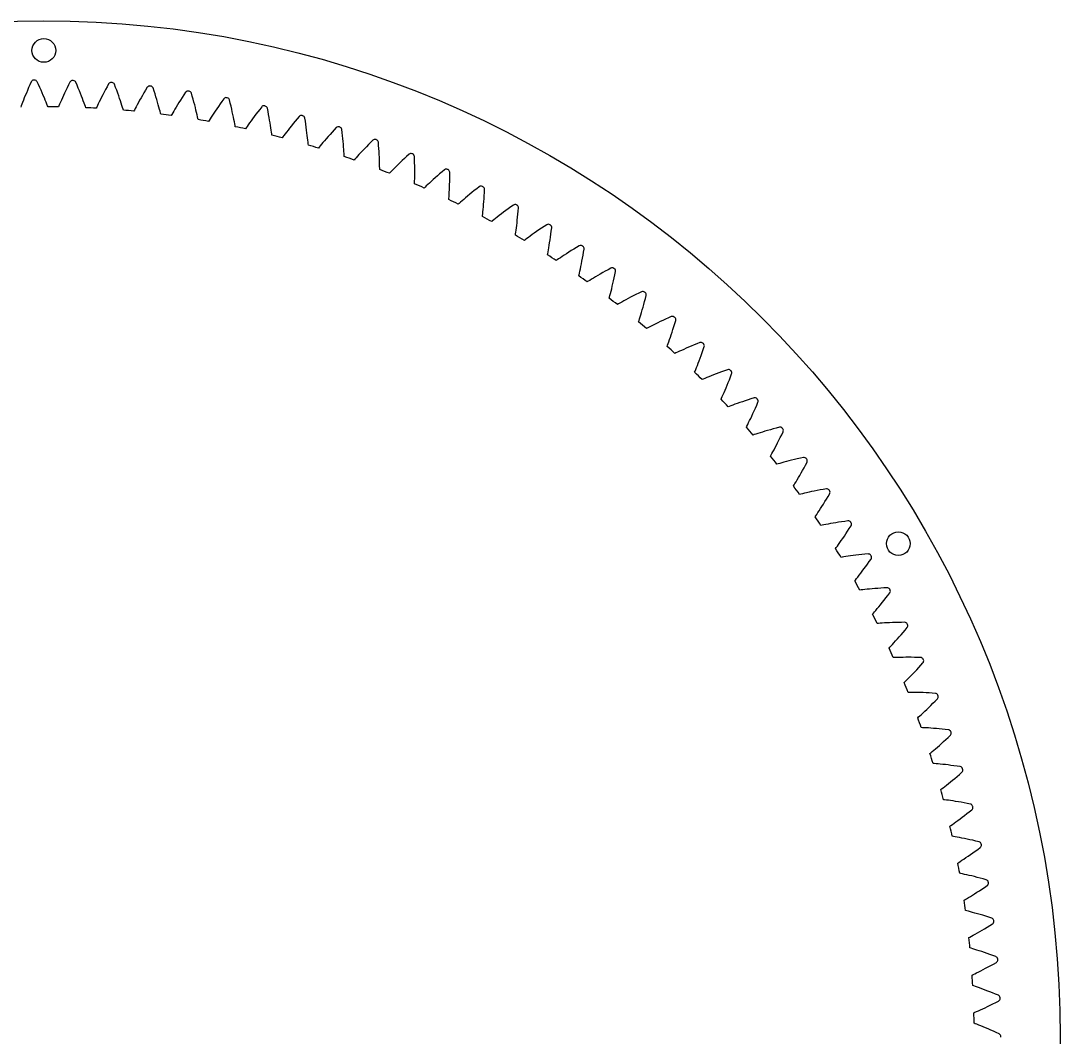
# Model space of a CAD drawing. Header units: millimetres. Extents: x -171 to 171, y -171 to 171.
# Drawn here: x -3.9 to 171.3, y -0.1 to 171.3 of the extents above; entities that cross this region are included whole.
import ezdxf

# ---------------------------------------------------------------- set-up
doc = ezdxf.new("R2010")
doc.units = ezdxf.units.MM

msp = doc.modelspace()

# ---------------------------------------------------------------- linework, layer by layer
at = {"layer": 'holes'}
for centre in [(0, 166.326572), (144.043036, 83.163286)]:
    msp.add_circle(centre, 2, dxfattribs=at)
at = {"layer": 'outer'}
msp.add_circle((0, 0), 171.326572, dxfattribs=at)
at = {"layer": 'output_ring'}
for p, q in [((-2.760335, 159.596222), (-2.950237, 159.147576)), ((-2.559047, 160.061859), (-2.760335, 159.596222)), ((-2.346563, 160.543084), (-2.559047, 160.061859)), ((-2.123741, 161.038722), (-2.346563, 160.543084)), ((-0.907638, 160.557667), (-1.140459, 161.048687)), ((-0.685445, 160.080847), (-0.907638, 160.557667)), ((-0.474761, 159.619386), (-0.685445, 160.080847)), ((-0.275805, 159.17468), (-0.474761, 159.619386)), ((3.709662, 159.576978), (3.501734, 159.136396)), ((3.929655, 160.034075), (3.709662, 159.576978)), ((4.161466, 160.506294), (3.929655, 160.034075)), ((4.404191, 160.992495), (4.161466, 160.506294)), ((5.5998, 160.462551), (5.387069, 160.962604)), ((5.802487, 159.977119), (5.5998, 160.462551)), ((5.994297, 159.507498), (5.802487, 159.977119)), ((6.175068, 159.055095), (5.994297, 159.507498)), ((10.4119, 159.743356), (10.173564, 159.29555)), ((10.662658, 160.205792), (10.4119, 159.743356)), ((10.924887, 160.681758), (10.662658, 160.205792)), ((12.098038, 160.103796), (11.905746, 160.612059)), ((12.280886, 159.610548), (12.098038, 160.103796)), ((12.453506, 159.133541), (12.280886, 159.610548)), ((17.146331, 159.642073), (16.877038, 159.190178)), ((17.427633, 160.10702), (17.146331, 159.642073)), ((18.576398, 159.481991), (18.404862, 159.997629)), ((18.739107, 158.981739), (18.576398, 159.481991)), ((-3.447962, 157.923458), (-3.587488, 157.566272)), ((-3.294599, 158.30863), (-3.447962, 157.923458)), ((-3.128469, 158.717645), (-3.294599, 158.30863)), ((-2.950237, 159.147576), (-3.128469, 158.717645)), ((-0.088896, 158.74845), (-0.275805, 159.17468)), ((0.085489, 158.342886), (-0.088896, 158.74845)), ((0.246626, 157.960901), (0.085489, 158.342886)), ((0.393363, 157.606616), (0.246626, 157.960901)), ((2.95481, 157.933455), (2.800923, 157.582216)), ((3.123657, 158.312095), (2.95481, 157.933455)), ((3.306225, 158.714042), (3.123657, 158.312095)), ((3.501734, 159.136396), (3.306225, 158.714042)), ((6.344549, 158.62164), (6.175068, 159.055095)), ((6.502355, 158.209343), (6.344549, 158.62164)), ((6.647881, 157.821141), (6.502355, 158.209343)), ((6.780139, 157.461201), (6.647881, 157.821141)), ((9.53678, 158.055454), (9.352728, 157.683967)), ((9.735488, 158.449672), (9.53678, 158.055454)), ((9.947952, 158.863756), (9.735488, 158.449672)), ((10.173564, 159.29555), (9.947952, 158.863756)), ((12.615795, 158.674183), (12.453506, 159.133541)), ((12.767571, 158.234216), (12.615795, 158.674183)), ((12.908539, 157.815862), (12.767571, 158.234216)), ((13.038212, 157.422082), (12.908539, 157.815862)), ((16.148755, 157.924969), (15.934234, 157.539128)), ((16.377825, 158.330103), (16.148755, 157.924969)), ((16.620751, 158.752399), (16.377825, 158.330103)), ((16.877038, 159.190178), (16.620751, 158.752399)), ((18.892254, 158.498127), (18.739107, 158.981739)), ((19.035794, 158.03257), (18.892254, 158.498127)), ((19.169616, 157.586814), (19.035794, 158.03257)), ((23.04063, 157.948419), (22.78079, 157.536314)), ((23.314448, 158.375452), (23.04063, 157.948419)), ((23.601832, 158.816062), (23.314448, 158.375452)), ((23.901746, 159.269228), (23.601832, 158.816062)), ((25.024238, 158.598158), (24.873739, 159.120324)), ((25.16654, 158.091722), (25.024238, 158.598158)), ((25.299963, 157.602302), (25.16654, 158.091722)), ((30.018556, 157.729117), (29.713552, 157.300515)), ((30.336588, 158.169756), (30.018556, 157.729117)), ((31.430962, 157.453748), (31.301749, 157.981584)), ((-3.815577, 156.96733), (-3.885977, 156.778419)), ((-3.71131, 157.243539), (-3.815577, 156.96733)), ((-3.587488, 157.566272), (-3.71131, 157.243539)), ((0.523701, 157.286459), (0.393363, 157.606616)), ((0.633544, 157.01242), (0.523701, 157.286459)), ((0.707759, 156.824974), (0.633544, 157.01242)), ((2.54875, 156.99301), (2.470751, 156.807107)), ((2.664124, 157.264766), (2.54875, 156.99301)), ((2.800923, 157.582216), (2.664124, 157.264766)), ((6.897395, 157.136025), (6.780139, 157.461201)), ((6.996042, 156.857759), (6.897395, 157.136025)), ((7.0626, 156.667461), (6.996042, 156.857759)), ((8.908888, 156.760751), (8.82342, 156.578162)), ((9.035181, 157.027609), (8.908888, 156.760751)), ((9.184733, 157.339254), (9.035181, 157.027609)), ((9.352728, 157.683967), (9.184733, 157.339254)), ((13.155776, 157.057078), (13.038212, 157.422082)), ((13.259757, 156.727417), (13.155776, 157.057078)), ((13.347047, 156.445382), (13.259757, 156.727417)), ((13.405838, 156.252543), (13.347047, 156.445382)), ((15.25439, 156.270934), (15.161592, 156.091959)), ((15.391393, 156.532455), (15.25439, 156.270934)), ((15.553452, 156.837783), (15.391393, 156.532455)), ((15.735278, 157.175405), (15.553452, 156.837783)), ((15.934234, 157.539128), (15.735278, 157.175405)), ((19.293514, 157.163091), (19.169616, 157.586814)), ((19.407122, 156.764379), (19.293514, 157.163091)), ((19.509797, 156.39491), (19.407122, 156.764379)), ((19.600334, 156.061306), (19.509797, 156.39491)), ((19.676122, 155.775966), (19.600334, 156.061306)), ((21.896617, 156.078628), (21.722318, 155.780118)), ((22.091976, 156.408605), (21.896617, 156.078628)), ((22.305508, 156.763966), (22.091976, 156.408605)), ((22.535489, 157.140796), (22.305508, 156.763966)), ((22.78079, 157.536314), (22.535489, 157.140796)), ((25.424517, 157.13131), (25.299963, 157.602302)), ((25.540165, 156.680497), (25.424517, 157.13131)), ((25.646789, 156.252101), (25.540165, 156.680497)), ((25.744147, 155.849113), (25.646789, 156.252101)), ((28.885198, 156.098442), (28.640135, 155.731241)), ((29.146326, 156.483694), (28.885198, 156.098442)), ((29.422653, 156.88493), (29.146326, 156.483694)), ((29.713552, 157.300515), (29.422653, 156.88493)), ((31.552624, 156.941961), (31.430962, 157.453748)), ((31.666103, 156.447536), (31.552624, 156.941961)), ((31.771468, 155.971884), (31.666103, 156.447536)), ((31.868751, 155.516754), (31.771468, 155.971884)), ((36.063837, 155.967134), (35.756335, 155.563679)), ((36.38596, 156.383023), (36.063837, 155.967134)), ((36.721588, 156.810412), (36.38596, 156.383023)), ((37.786046, 156.050642), (37.678329, 156.583281)), ((37.886867, 155.534346), (37.786046, 156.050642)), ((19.727049, 155.580902), (19.676122, 155.775966)), ((21.574828, 155.524365), (21.474854, 155.349297)), ((21.722318, 155.780118), (21.574828, 155.524365)), ((25.831764, 155.475786), (25.744147, 155.849113)), ((25.908707, 155.138787), (25.831764, 155.475786)), ((25.972869, 154.85061), (25.908707, 155.138787)), ((26.01585, 154.653642), (25.972869, 154.85061)), ((27.85982, 154.522269), (27.752833, 154.351397)), ((28.017552, 154.771836), (27.85982, 154.522269)), ((28.203805, 155.063037), (28.017552, 154.771836)), ((28.412377, 155.384825), (28.203805, 155.063037)), ((28.640135, 155.731241), (28.412377, 155.384825)), ((31.957927, 155.084389), (31.868751, 155.516754)), ((32.038873, 154.677786), (31.957927, 155.084389)), ((32.111289, 154.301216), (32.038873, 154.677786)), ((32.174512, 153.961375), (32.111289, 154.301216)), ((34.927706, 154.44265), (34.686096, 154.105749)), ((35.187448, 154.799618), (34.927706, 154.44265)), ((35.463974, 155.173971), (35.187448, 154.799618)), ((35.756335, 155.563679), (35.463974, 155.173971)), ((37.980217, 155.035728), (37.886867, 155.534346)), ((38.066219, 154.556196), (37.980217, 155.035728)), ((38.144978, 154.097498), (38.066219, 154.556196)), ((42.354869, 154.3775), (42.031269, 153.986837)), ((42.693581, 154.779993), (42.354869, 154.3775)), ((43.046254, 155.193429), (42.693581, 154.779993)), ((44.079047, 154.391145), (43.993005, 154.927712)), ((44.158863, 153.871187), (44.079047, 154.391145)), ((32.226943, 153.670835), (32.174512, 153.961375)), ((32.261906, 153.472287), (32.226943, 153.670835)), ((34.099037, 153.266294), (33.985213, 153.099898)), ((34.266754, 153.509263), (34.099037, 153.266294)), ((34.464655, 153.792677), (34.266754, 153.509263)), ((34.686096, 154.105749), (34.464655, 153.792677)), ((38.216558, 153.661874), (38.144978, 154.097498)), ((38.28096, 153.252325), (38.216558, 153.661874)), ((38.338056, 152.873129), (38.28096, 153.252325)), ((38.387454, 152.531006), (38.338056, 152.873129)), ((38.428068, 152.238579), (38.387454, 152.531006)), ((40.902826, 152.573477), (40.66888, 152.269637)), ((41.15789, 152.90031), (40.902826, 152.573477)), ((41.431886, 153.246458), (41.15789, 152.90031)), ((41.723356, 153.609298), (41.431886, 153.246458)), ((42.031269, 153.986837), (41.723356, 153.609298)), ((44.231928, 153.369196), (44.158863, 153.871187)), ((44.298427, 152.886573), (44.231928, 153.369196)), ((44.358532, 152.42506), (44.298427, 152.886573)), ((48.576312, 152.534223), (48.237146, 152.156996)), ((48.931057, 152.922659), (48.576312, 152.534223)), ((49.300195, 153.321464), (48.931057, 152.922659)), ((50.299627, 152.477984), (50.2354, 153.017597)), ((50.358305, 151.955219), (50.299627, 152.477984)), ((38.454956, 152.038778), (38.428068, 152.238579)), ((40.28223, 151.758503), (40.161756, 151.596856)), ((40.459656, 151.994476), (40.28223, 151.758503)), ((40.66888, 152.269637), (40.459656, 151.994476)), ((44.4124, 151.986893), (44.358532, 152.42506)), ((44.460152, 151.57507), (44.4124, 151.986893)), ((44.501833, 151.193872), (44.460152, 151.57507)), ((44.537326, 150.850028), (44.501833, 151.193872)), ((44.566056, 150.556195), (44.537326, 150.850028)), ((47.052353, 150.790527), (46.806286, 150.496418)), ((47.320453, 151.106755), (47.052353, 150.790527)), ((47.608251, 151.441515), (47.320453, 151.106755)), ((47.914186, 151.792245), (47.608251, 151.441515)), ((48.237146, 152.156996), (47.914186, 151.792245)), ((50.410967, 151.450679), (50.358305, 151.955219)), ((50.457852, 150.965757), (50.410967, 151.450679)), ((50.499205, 150.502187), (50.457852, 150.965757)), ((55.08814, 150.814074), (54.717944, 150.440333)), ((55.473136, 151.197591), (55.08814, 150.814074)), ((56.437564, 150.314302), (56.395258, 150.856075)), ((44.584825, 150.355469), (44.566056, 150.556195)), ((46.399239, 150.001373), (46.272314, 149.844741)), ((46.586082, 150.229961), (46.399239, 150.001373)), ((46.806286, 150.496418), (46.586082, 150.229961)), ((50.535272, 150.062197), (50.499205, 150.502187)), ((50.566295, 149.648778), (50.535272, 150.062197)), ((50.592494, 149.266204), (50.566295, 149.648778)), ((50.614024, 148.921204), (50.592494, 149.266204)), ((53.405268, 149.064933), (53.124573, 148.759829)), ((53.706396, 149.387754), (53.405268, 149.064933)), ((54.026293, 149.725797), (53.706396, 149.387754)), ((54.36377, 150.077161), (54.026293, 149.725797)), ((54.717944, 150.440333), (54.36377, 150.077161)), ((56.475009, 149.789588), (56.437564, 150.314302)), ((56.507181, 149.283328), (56.475009, 149.789588)), ((56.534376, 148.796905), (56.507181, 149.283328)), ((50.630822, 148.626448), (50.614024, 148.921204)), ((50.641441, 148.425126), (50.630822, 148.626448)), ((52.440015, 147.997791), (52.306846, 147.846432)), ((52.635968, 148.21862), (52.440015, 147.997791)), ((52.866789, 148.475933), (52.635968, 148.21862)), ((53.124573, 148.759829), (52.866789, 148.475933)), ((56.556908, 148.332041), (56.534376, 148.796905)), ((56.575115, 147.89095), (56.556908, 148.332041)), ((56.589358, 147.476613), (56.575115, 147.89095)), ((56.600032, 147.093292), (56.589358, 147.476613)), ((60.049635, 147.413351), (59.716301, 147.08855)), ((60.401074, 147.750749), (60.049635, 147.413351)), ((60.769675, 148.099271), (60.401074, 147.750749)), ((61.154712, 148.457702), (60.769675, 148.099271)), ((61.554935, 148.825302), (61.154712, 148.457702)), ((62.482775, 147.903654), (62.462459, 148.446696)), ((62.498925, 147.377854), (62.482775, 147.903654)), ((62.510554, 146.870706), (62.498925, 147.377854)), ((56.607562, 146.747703), (56.600032, 147.093292)), ((56.612401, 146.452509), (56.607562, 146.747703)), ((56.614853, 146.250921), (56.612401, 146.452509)), ((58.394632, 145.751049), (58.255438, 145.605211)), ((58.599373, 145.963755), (58.394632, 145.751049)), ((58.840432, 146.211503), (58.599373, 145.963755)), ((59.109509, 146.484719), (58.840432, 146.211503)), ((59.402338, 146.778197), (59.109509, 146.484719)), ((59.716301, 147.08855), (59.402338, 146.778197)), ((62.518014, 146.383581), (62.510554, 146.870706)), ((62.521689, 145.918185), (62.518014, 146.383581)), ((62.519445, 145.062145), (62.522005, 145.476719)), ((62.522005, 145.476719), (62.521689, 145.918185)), ((66.721561, 145.514881), (66.339139, 145.181584)), ((67.120808, 145.857414), (66.721561, 145.514881)), ((67.535599, 146.208493), (67.120808, 145.857414)), ((68.425327, 145.250001), (68.427034, 145.79342)), ((62.495247, 143.836427), (62.500967, 144.037948)), ((62.500967, 144.037948), (62.508095, 144.333095)), ((62.508095, 144.333095), (62.514576, 144.678706)), ((62.514576, 144.678706), (62.519445, 145.062145)), ((64.7174, 143.706848), (64.466499, 143.469073)), ((64.997329, 143.968935), (64.7174, 143.706848)), ((65.30181, 144.250304), (64.997329, 143.968935)), ((65.628093, 144.547679), (65.30181, 144.250304)), ((65.974315, 144.858705), (65.628093, 144.547679)), ((66.339139, 145.181584), (65.974315, 144.858705)), ((68.383746, 143.264585), (68.398935, 143.729748)), ((68.398935, 143.729748), (68.411222, 144.216776)), ((68.411222, 144.216776), (68.420155, 144.723978)), ((68.420155, 144.723978), (68.425327, 145.250001)), ((64.253306, 143.264839), (64.108317, 143.124761)), ((64.466499, 143.469073), (64.253306, 143.264839)), ((68.305927, 141.681349), (68.326408, 142.026413)), ((68.326408, 142.026413), (68.346813, 142.40934)), ((68.346813, 142.40934), (68.366171, 142.823469)), ((68.366171, 142.823469), (68.383746, 143.264585)), ((71.7906, 142.066056), (71.432058, 141.769317)), ((72.168209, 142.373886), (71.7906, 142.066056)), ((72.563824, 142.691411), (72.168209, 142.373886)), ((72.976625, 143.017483), (72.563824, 142.691411)), ((73.405302, 143.351463), (72.976625, 143.017483)), ((74.22897, 141.832321), (74.255456, 142.357702)), ((74.255456, 142.357702), (74.279184, 142.900606)), ((68.272962, 141.185609), (68.286844, 141.386733)), ((68.286844, 141.386733), (68.305927, 141.681349)), ((70.006412, 140.543244), (69.855866, 140.409158)), ((70.227707, 140.738671), (70.006412, 140.543244)), ((70.488038, 140.966083), (70.227707, 140.738671)), ((70.778358, 141.21661), (70.488038, 140.966083)), ((71.093992, 141.485409), (70.778358, 141.21661)), ((71.432058, 141.769317), (71.093992, 141.485409)), ((74.098012, 139.935562), (74.133449, 140.375603)), ((74.133449, 140.375603), (74.167476, 140.839768)), ((74.167476, 140.839768), (74.19949, 141.325897)), ((74.19949, 141.325897), (74.22897, 141.832321)), ((79.154401, 140.258908), (78.712541, 139.942574)), ((73.938504, 138.302824), (73.960525, 138.50322)), ((73.960525, 138.50322), (73.991532, 138.796821)), ((73.991532, 138.796821), (74.025981, 139.140771)), ((74.025981, 139.140771), (74.061887, 139.522557)), ((74.061887, 139.522557), (74.098012, 139.935562)), ((76.769366, 138.488054), (76.443098, 138.232267)), ((77.11866, 138.758028), (76.769366, 138.488054)), ((77.488934, 139.039994), (77.11866, 138.758028)), ((77.878707, 139.332267), (77.488934, 139.039994)), ((78.286865, 139.633499), (77.878707, 139.332267)), ((78.712541, 139.942574), (78.286865, 139.633499)), ((79.865849, 138.202821), (79.915828, 138.707634)), ((79.915828, 138.707634), (79.963583, 139.23151)), ((79.963583, 139.23151), (80.009294, 139.773006)), ((75.644499, 137.590738), (75.488642, 137.462862)), ((75.873531, 137.777036), (75.644499, 137.590738)), ((76.142864, 137.993711), (75.873531, 137.777036)), ((76.443098, 138.232267), (76.142864, 137.993711)), ((79.655278, 136.406538), (79.70811, 136.81774)), ((79.70811, 136.81774), (79.761351, 137.255984)), ((79.761351, 137.255984), (79.814161, 137.718388)), ((79.814161, 137.718388), (79.865849, 138.202821)), ((84.773449, 136.935908), (84.319132, 136.63774)), ((79.482566, 135.192808), (79.51269, 135.392147)), ((79.51269, 135.392147), (79.555569, 135.68425)), ((79.555569, 135.68425), (79.603929, 136.026522)), ((79.603929, 136.026522), (79.655278, 136.406538)), ((81.982243, 135.020809), (81.672588, 134.794616)), ((82.318609, 135.263163), (81.982243, 135.020809)), ((82.678557, 135.51876), (82.318609, 135.263163)), ((83.059953, 135.785489), (82.678557, 135.51876)), ((83.46125, 136.061726), (83.059953, 135.785489)), ((83.881281, 136.34617), (83.46125, 136.061726)), ((84.319132, 136.63774), (83.881281, 136.34617)), ((85.400989, 134.852678), (85.471385, 135.355051)), ((85.471385, 135.355051), (85.540331, 135.876561)), ((85.540331, 135.876561), (85.607948, 136.41576)), ((81.158301, 134.41217), (80.99739, 134.290716)), ((81.394695, 134.589033), (81.158301, 134.41217)), ((81.672588, 134.794616), (81.394695, 134.589033)), ((85.117795, 133.066404), (85.187248, 133.475127)), ((85.187248, 133.475127), (85.258205, 133.910853)), ((85.258205, 133.910853), (85.329711, 134.370738)), ((85.329711, 134.370738), (85.400989, 134.852678)), ((90.253214, 133.387922), (89.787188, 133.108411)), ((84.896038, 131.86067), (84.934215, 132.058625)), ((84.934215, 132.058625), (84.988897, 132.34875)), ((84.988897, 132.34875), (85.051088, 132.688781)), ((85.051088, 132.688781), (85.117795, 133.066404)), ((87.386691, 131.587512), (87.068124, 131.374053)), ((87.732602, 131.816036), (87.386691, 131.587512)), ((88.102613, 132.056835), (87.732602, 131.816036)), ((88.494504, 132.307889), (88.102613, 132.056835)), ((88.906667, 132.567636), (88.494504, 132.307889)), ((89.33788, 132.834824), (88.906667, 132.567636)), ((89.787188, 133.108411), (89.33788, 132.834824)), ((90.795815, 131.280972), (90.886512, 131.780079)), ((90.886512, 131.780079), (90.976536, 132.298367)), ((90.976536, 132.298367), (91.065949, 132.834383)), ((86.53876, 131.012764), (86.373059, 130.89793)), ((86.782128, 131.179902), (86.53876, 131.012764)), ((87.068124, 131.374053), (86.782128, 131.179902)), ((90.440464, 129.507643), (90.526424, 129.913215)), ((90.526424, 129.913215), (90.614981, 130.345707)), ((90.614981, 130.345707), (90.705064, 130.802316)), ((90.705064, 130.802316), (90.795815, 131.280972)), ((90.170026, 128.311886), (90.216194, 128.50813)), ((90.216194, 128.50813), (90.282589, 128.795802)), ((90.282589, 128.795802), (90.358508, 129.133032)), ((90.358508, 129.133032), (90.440464, 129.507643)), ((92.647563, 127.938016), (92.320607, 127.737644)), ((93.002451, 128.152335), (92.647563, 127.938016)), ((93.381916, 128.377942), (93.002451, 128.152335)), ((93.78366, 128.612907), (93.381916, 128.377942)), ((94.206011, 128.855738), (93.78366, 128.612907)), ((94.647697, 129.105231), (94.206011, 128.855738)), ((95.107723, 129.360385), (94.647697, 129.105231)), ((95.584694, 129.62078), (95.107723, 129.360385)), ((96.041464, 127.493572), (96.152313, 127.988594)), ((96.152313, 127.988594), (96.263267, 128.502808)), ((96.263267, 128.502808), (96.374329, 129.034759)), ((91.777037, 127.398103), (91.606818, 127.29008)), ((92.026978, 127.555242), (91.777037, 127.398103)), ((92.320607, 127.737644), (92.026978, 127.555242)), ((95.716865, 126.137856), (95.822876, 126.566404)), ((95.822876, 126.566404), (95.93139, 127.018987)), ((95.93139, 127.018987), (96.041464, 127.493572)), ((95.295864, 124.552285), (95.349948, 124.746498)), ((95.349948, 124.746498), (95.427946, 125.031242)), ((95.427946, 125.031242), (95.51747, 125.365119)), ((95.51747, 125.365119), (95.614539, 125.7361)), ((95.614539, 125.7361), (95.716865, 126.137856)), ((98.507793, 124.488123), (98.119497, 124.278079)), ((98.918729, 124.706614), (98.507793, 124.488123)), ((99.350574, 124.93213), (98.918729, 124.706614)), ((99.802009, 125.163519), (99.350574, 124.93213)), ((100.271996, 125.39982), (99.802009, 125.163519)), ((100.759129, 125.640672), (100.271996, 125.39982)), ((101.260135, 123.986823), (101.391837, 124.496118)), ((101.391837, 124.496118), (101.524366, 125.023132)), ((96.864524, 123.574129), (96.690068, 123.473092)), ((97.120628, 123.721009), (96.864524, 123.574129)), ((97.421408, 123.891361), (97.120628, 123.721009)), ((97.756215, 124.078319), (97.421408, 123.891361)), ((98.119497, 124.278079), (97.756215, 124.078319)), ((100.873334, 122.579152), (101.0001, 123.026966)), ((101.0001, 123.026966), (101.129316, 123.4967)), ((101.129316, 123.4967), (101.260135, 123.986823)), ((100.327042, 120.779907), (100.416516, 121.061256)), ((100.416516, 121.061256), (100.519496, 121.391231)), ((100.519496, 121.391231), (100.63152, 121.757974)), ((100.63152, 121.757974), (100.750043, 122.155252)), ((100.750043, 122.155252), (100.873334, 122.579152)), ((104.792345, 121.016163), (104.331904, 120.803259)), ((105.271523, 121.233223), (104.792345, 121.016163)), ((105.768016, 121.454136), (105.271523, 121.233223)), ((100.265132, 120.588046), (100.327042, 120.779907)), ((101.792863, 119.547122), (101.614455, 119.453238)), ((102.054709, 119.683502), (101.792863, 119.547122)), ((102.362145, 119.841526), (102.054709, 119.683502)), ((102.704254, 120.014762), (102.362145, 119.841526)), ((103.075333, 120.199636), (102.704254, 120.014762)), ((103.471823, 120.393771), (103.075333, 120.199636)), ((103.891275, 120.595429), (103.471823, 120.393771)), ((104.331904, 120.803259), (103.891275, 120.595429)), ((105.902868, 118.832812), (106.051014, 119.296924)), ((106.051014, 119.296924), (106.201588, 119.781343)), ((106.201588, 119.781343), (106.353821, 120.284882)), ((106.353821, 120.284882), (106.507598, 120.806092)), ((105.356369, 117.217898), (105.483164, 117.579799)), ((105.483164, 117.579799), (105.617689, 117.971948)), ((105.617689, 117.971948), (105.758058, 118.390504)), ((105.758058, 118.390504), (105.902868, 118.832812)), ((105.069665, 116.42568), (105.139299, 116.614875)), ((105.139299, 116.614875), (105.240101, 116.892367)), ((105.240101, 116.892367), (105.356369, 117.217898)), ((107.483551, 115.754021), (107.134702, 115.594791)), ((107.861817, 115.923704), (107.483551, 115.754021)), ((108.265848, 116.101612), (107.861817, 115.923704)), ((108.693128, 116.286106), (108.265848, 116.101612)), ((109.141818, 116.475908), (108.693128, 116.286106)), ((109.610509, 116.669978), (109.141818, 116.475908)), ((110.098089, 116.867441), (109.610509, 116.669978)), ((110.603127, 117.068052), (110.098089, 116.867441)), ((110.968552, 115.379062), (111.141066, 115.876018)), ((111.141066, 115.876018), (111.315839, 116.390568)), ((106.553957, 115.323699), (106.371891, 115.237122)), ((106.821114, 115.449356), (106.553957, 115.323699)), ((107.134702, 115.594791), (106.821114, 115.449356)), ((110.311806, 113.594816), (110.469021, 114.00734)), ((110.469021, 114.00734), (110.631637, 114.443416)), ((110.631637, 114.443416), (110.79847, 114.901143)), ((110.79847, 114.901143), (110.968552, 115.379062)), ((109.701569, 112.072028), (109.778813, 112.258245)), ((109.778813, 112.258245), (109.890777, 112.531424)), ((109.890777, 112.531424), (110.020142, 112.851975)), ((110.020142, 112.851975), (110.161499, 113.208441)), ((110.161499, 113.208441), (110.311806, 113.594816)), ((114.743765, 112.309646), (114.248582, 112.132104)), ((115.256517, 112.489625), (114.743765, 112.309646)), ((111.139982, 110.9108), (110.954557, 110.831673)), ((111.412013, 111.025527), (111.139982, 110.9108)), ((111.731237, 111.158134), (111.412013, 111.025527)), ((112.086252, 111.303096), (111.731237, 111.158134)), ((112.471084, 111.457311), (112.086252, 111.303096)), ((112.881993, 111.618699), (112.471084, 111.457311)), ((113.316399, 111.785725), (112.881993, 111.618699)), ((113.772412, 111.957188), (113.316399, 111.785725)), ((114.248582, 112.132104), (113.772412, 111.957188)), ((115.363885, 110.31658), (115.553194, 110.787213)), ((115.553194, 110.787213), (115.745706, 111.27677)), ((115.745706, 111.27677), (115.941188, 111.783815)), ((114.503152, 108.300638), (114.658839, 108.651082)), ((114.658839, 108.651082), (114.82468, 109.031049)), ((114.82468, 109.031049), (114.998485, 109.436862)), ((114.998485, 109.436862), (115.178639, 109.86599)), ((115.178639, 109.86599), (115.363885, 110.31658)), ((114.153233, 107.534241), (114.23796, 107.717175)), ((114.23796, 107.717175), (114.360903, 107.985592)), ((114.360903, 107.985592), (114.503152, 108.300638)), ((117.312672, 106.952396), (116.895561, 106.807793)), ((117.753491, 107.101681), (117.312672, 106.952396)), ((118.216078, 107.254523), (117.753491, 107.101681)), ((118.698945, 107.409998), (118.216078, 107.254523)), ((119.200916, 107.567326), (118.698945, 107.409998)), ((119.720541, 107.726378), (119.200916, 107.567326)), ((120.160177, 106.494695), (120.376047, 106.993401)), ((115.543405, 106.315675), (115.354926, 106.244127)), ((115.819862, 106.419284), (115.543405, 106.315675)), ((116.144197, 106.538845), (115.819862, 106.419284)), ((116.504795, 106.6693), (116.144197, 106.538845)), ((116.895561, 106.807793), (116.504795, 106.6693)), ((119.536403, 105.108054), (119.739757, 105.550767)), ((119.739757, 105.550767), (119.947984, 106.013342)), ((119.947984, 106.013342), (120.160177, 106.494695)), ((118.643134, 103.262341), (118.798034, 103.571362)), ((118.798034, 103.571362), (118.967795, 103.91521)), ((118.967795, 103.91521), (119.148898, 104.288143)), ((119.148898, 104.288143), (119.339006, 104.686579)), ((119.339006, 104.686579), (119.536403, 105.108054)), ((118.417343, 102.819776), (118.509414, 102.999126)), ((118.509414, 102.999126), (118.643134, 103.262341)), ((120.037419, 101.638194), (119.756991, 101.545874)), ((120.366333, 101.744513), (120.037419, 101.638194)), ((120.731922, 101.860247), (120.366333, 101.744513)), ((121.127979, 101.98279), (120.731922, 101.860247)), ((121.550608, 102.110371), (121.127979, 101.98279)), ((121.997114, 102.241669), (121.550608, 102.110371)), ((122.465515, 102.375638), (121.997114, 102.241669)), ((122.954287, 102.511418), (122.465515, 102.375638)), ((123.462221, 102.648274), (122.954287, 102.511418)), ((123.987865, 102.786136), (123.462221, 102.648274)), ((124.377225, 101.537649), (124.613127, 102.027197)), ((119.756991, 101.545874), (119.565767, 101.482023)), ((123.483453, 99.764297), (123.697769, 100.177426)), ((123.697769, 100.177426), (123.918896, 100.611534)), ((123.918896, 100.611534), (124.145698, 101.06529)), ((124.145698, 101.06529), (124.377225, 101.537649)), ((122.586158, 98.11185), (122.730435, 98.369429)), ((122.730435, 98.369429), (122.897731, 98.67192)), ((122.897731, 98.67192), (123.081287, 99.008605)), ((123.081287, 99.008605), (123.277355, 99.373893)), ((123.277355, 99.373893), (123.483453, 99.764297)), ((122.486894, 97.936378), (122.586158, 98.11185)), ((123.773816, 96.609232), (123.580161, 96.553183)), ((124.057755, 96.690112), (123.773816, 96.609232)), ((124.390708, 96.783014), (124.057755, 96.690112)), ((124.760686, 96.883838), (124.390708, 96.783014)), ((125.161384, 96.99023), (124.760686, 96.883838)), ((125.588836, 97.100579), (125.161384, 96.99023)), ((126.040296, 97.213674), (125.588836, 97.100579)), ((126.513741, 97.328551), (126.040296, 97.213674)), ((127.007614, 97.444411), (126.513741, 97.328551)), ((127.520678, 97.56057), (127.007614, 97.444411)), ((128.051476, 97.677018), (127.520678, 97.56057)), ((128.139442, 95.951189), (128.389921, 96.413777)), ((128.389921, 96.413777), (128.645469, 96.893362)), ((127.203267, 94.296371), (127.425017, 94.678103)), ((127.425017, 94.678103), (127.655899, 95.082207)), ((127.655899, 95.082207), (127.894438, 95.506997)), ((127.894438, 95.506997), (128.139442, 95.951189)), ((126.3552, 92.892072), (126.461493, 93.063376)), ((126.461493, 93.063376), (126.61609, 93.314897)), ((126.61609, 93.314897), (126.795508, 93.610359)), ((126.795508, 93.610359), (126.992557, 93.939329)), ((126.992557, 93.939329), (127.203267, 94.296371)), ((127.587281, 91.513863), (127.391514, 91.465708)), ((127.874264, 91.583169), (127.587281, 91.513863)), ((128.210709, 91.662502), (127.874264, 91.583169)), ((128.584469, 91.748249), (128.210709, 91.662502)), ((128.989149, 91.838315), (128.584469, 91.748249)), ((129.420722, 91.93125), (128.989149, 91.838315)), ((129.876395, 92.025957), (129.420722, 91.93125)), ((130.354106, 92.121553), (129.876395, 92.025957)), ((130.852269, 92.217304), (130.354106, 92.121553)), ((131.369618, 92.312575), (130.852269, 92.217304)), ((131.9047, 92.407416), (131.369618, 92.312575)), ((131.922653, 90.67944), (132.191673, 91.131497)), ((132.191673, 91.131497), (132.466447, 91.600333)), ((130.920185, 89.063921), (131.157223, 89.436352)), ((131.157223, 89.436352), (131.404292, 89.830768)), ((131.404292, 89.830768), (131.659849, 90.245542)), ((131.659849, 90.245542), (131.922653, 90.67944)), ((130.015904, 87.695143), (130.129053, 87.862)), ((130.129053, 87.862), (130.293716, 88.107048)), ((130.293716, 88.107048), (130.484959, 88.394997)), ((130.484959, 88.394997), (130.695178, 88.715711)), ((130.695178, 88.715711), (130.920185, 89.063921)), ((131.19112, 86.268136), (130.993563, 86.227954)), ((131.480677, 86.325755), (131.19112, 86.268136)), ((131.82006, 86.391388), (131.480677, 86.325755)), ((132.196988, 86.461918), (131.82006, 86.391388)), ((132.604986, 86.53551), (132.196988, 86.461918)), ((133.03997, 86.610879), (132.604986, 86.53551)), ((133.499107, 86.687042), (133.03997, 86.610879)), ((133.9803, 86.7632), (133.499107, 86.687042)), ((134.481934, 86.838683), (133.9803, 86.7632)), ((135.002719, 86.912911), (134.481934, 86.838683)), ((135.541204, 86.985989), (135.002719, 86.912911)), ((135.776234, 85.699489), (136.069782, 86.156804)), ((134.673937, 84.047658), (134.936787, 84.431737)), ((134.936787, 84.431737), (135.208943, 84.835814)), ((135.208943, 84.835814), (135.489116, 85.258705)), ((135.489116, 85.258705), (135.776234, 85.699489)), ((133.462993, 82.354132), (133.58281, 82.516266)), ((133.58281, 82.516266), (133.757269, 82.75444)), ((133.757269, 82.75444), (133.960024, 83.034402)), ((133.960024, 83.034402), (134.183068, 83.346334)), ((134.183068, 83.346334), (134.422001, 83.685138)), ((134.422001, 83.685138), (134.673937, 84.047658)), ((134.579413, 80.88067), (134.38039, 80.848528)), ((134.871067, 80.926508), (134.579413, 80.88067)), ((135.212831, 80.978334), (134.871067, 80.926508)), ((135.592308, 81.033531), (135.212831, 80.978334)), ((136.002953, 81.090528), (135.592308, 81.033531)), ((136.440634, 81.148207), (136.002953, 81.090528)), ((136.90248, 81.2057), (136.440634, 81.148207)), ((137.386364, 81.262295), (136.90248, 81.2057)), ((137.890645, 81.317387), (137.386364, 81.262295)), ((138.41401, 81.370449), (137.890645, 81.317387)), ((138.955015, 81.421645), (138.41401, 81.370449)), ((137.969383, 78.520874), (138.247581, 78.893985)), ((138.247581, 78.893985), (138.53589, 79.286701)), ((138.53589, 79.286701), (138.83297, 79.697891)), ((138.83297, 79.697891), (139.137715, 80.126676)), ((139.137715, 80.126676), (139.449555, 80.571719)), ((136.817091, 77.034958), (137.001059, 77.265867)), ((137.001059, 77.265867), (137.214994, 77.537382)), ((137.214994, 77.537382), (137.450495, 77.840018)), ((137.450495, 77.840018), (137.702962, 78.168862)), ((137.702962, 78.168862), (137.969383, 78.520874)), ((136.690802, 76.877813), (136.817091, 77.034958)), ((137.746592, 75.360319), (137.54643, 75.336268)), ((138.039864, 75.394299), (137.746592, 75.360319)), ((138.383447, 75.432232), (138.039864, 75.394299)), ((138.764849, 75.472005), (138.383447, 75.432232)), ((139.177467, 75.512314), (138.764849, 75.472005)), ((139.617126, 75.552208), (139.177467, 75.512314)), ((140.080923, 75.590937), (139.617126, 75.552208)), ((140.566703, 75.627876), (140.080923, 75.590937)), ((141.072802, 75.662487), (140.566703, 75.627876)), ((141.597888, 75.694295), (141.072802, 75.662487)), ((142.140523, 75.723524), (141.597888, 75.694295)), ((141.331236, 73.226611), (141.635222, 73.60732)), ((141.635222, 73.60732), (141.948722, 74.006132)), ((141.948722, 74.006132), (142.270594, 74.422216)), ((142.270594, 74.422216), (142.600213, 74.854256)), ((140.019757, 71.650346), (140.244519, 71.912968)), ((140.244519, 71.912968), (140.492091, 72.205812)), ((140.492091, 72.205812), (140.757678, 72.524154)), ((140.757678, 72.524154), (141.038145, 72.86508)), ((141.038145, 72.86508), (141.331236, 73.226611)), ((139.694029, 71.275185), (139.826583, 71.427082)), ((139.826583, 71.427082), (140.019757, 71.650346)), ((140.687454, 69.71615), (140.486481, 69.70023)), ((140.981862, 69.738217), (140.687454, 69.71615)), ((141.3267, 69.762195), (140.981862, 69.738217)), ((141.709401, 69.786479), (141.3267, 69.762195)), ((142.123313, 69.810033), (141.709401, 69.786479)), ((142.564228, 69.832077), (142.123313, 69.810033)), ((143.029213, 69.851979), (142.564228, 69.832077)), ((143.516091, 69.869201), (143.029213, 69.851979)), ((144.023177, 69.883273), (143.516091, 69.869201)), ((144.54912, 69.893776), (144.023177, 69.883273)), ((145.092494, 69.900991), (144.54912, 69.893776)), ((144.831253, 68.192782), (145.169722, 68.59548)), ((145.169722, 68.59548), (145.516579, 69.013807)), ((143.302859, 66.452972), (143.581129, 66.760289)), ((143.581129, 66.760289), (143.875182, 67.089569)), ((143.875182, 67.089569), (144.182683, 67.438925)), ((144.182683, 67.438925), (144.501848, 67.807002)), ((144.501848, 67.807002), (144.831253, 68.192782)), ((142.467738, 65.555451), (142.606339, 65.701852)), ((142.606339, 65.701852), (142.808402, 65.917104)), ((142.808402, 65.917104), (143.043623, 66.170402)), ((143.043623, 66.170402), (143.302859, 66.452972)), ((143.397167, 63.957438), (143.195714, 63.949676)), ((143.692227, 63.967556), (143.397167, 63.957438)), ((144.037754, 63.977539), (143.692227, 63.967556)), ((144.421124, 63.986294), (144.037754, 63.977539)), ((144.835651, 63.993055), (144.421124, 63.986294)), ((145.277097, 63.997212), (144.835651, 63.993055)), ((145.742506, 63.998254), (145.277097, 63.997212)), ((146.229683, 63.995731), (145.742506, 63.998254)), ((146.736922, 63.989242), (146.229683, 63.995731)), ((147.262859, 63.978422), (146.736922, 63.989242)), ((147.806079, 63.96361), (147.262859, 63.978422)), ((146.475832, 61.20383), (146.797239, 61.540437)), ((146.797239, 61.540437), (147.131058, 61.895278)), ((147.131058, 61.895278), (147.475826, 62.267392)), ((147.475826, 62.267392), (147.830337, 62.656042)), ((147.830337, 62.656042), (148.193862, 63.059969)), ((145.007374, 59.728009), (145.151794, 59.868674)), ((145.151794, 59.868674), (145.362414, 60.07556)), ((145.362414, 60.07556), (145.607706, 60.319117)), ((145.607706, 60.319117), (145.878181, 60.590949)), ((145.878181, 60.590949), (146.168677, 60.886737)), ((146.168677, 60.886737), (146.475832, 61.20383)), ((145.871278, 58.093643), (145.669676, 58.094052)), ((146.166506, 58.091796), (145.871278, 58.093643)), ((146.512154, 58.087768), (146.166506, 58.091796)), ((146.895564, 58.08098), (146.512154, 58.087768)), ((147.310024, 58.070936), (146.895564, 58.08098)), ((147.751276, 58.0572), (147.310024, 58.070936)), ((148.216345, 58.03938), (147.751276, 58.0572)), ((148.703019, 58.017116), (148.216345, 58.03938)), ((149.209579, 57.990076), (148.703019, 58.017116)), ((149.734645, 57.957951), (149.209579, 57.990076)), ((150.276819, 57.921137), (149.734645, 57.957951)), ((149.518532, 55.881859), (149.878097, 56.239696)), ((149.878097, 56.239696), (150.248067, 56.61366)), ((150.248067, 56.61366), (150.627663, 57.002523)), ((147.677596, 54.135312), (147.932557, 54.368728)), ((147.932557, 54.368728), (148.213826, 54.629376)), ((148.213826, 54.629376), (148.516069, 54.913149)), ((148.516069, 54.913149), (148.835823, 55.217533)), ((148.835823, 55.217533), (149.170607, 55.540839)), ((149.170607, 55.540839), (149.518532, 55.881859)), ((147.308762, 53.802435), (147.458764, 53.937131)), ((147.458764, 53.937131), (147.677596, 54.135312)), ((148.105724, 52.134402), (147.904304, 52.14298)), ((148.400634, 52.120591), (148.105724, 52.134402)), ((148.745835, 52.10256), (148.400634, 52.120591)), ((149.128655, 52.080239), (148.745835, 52.10256)), ((149.542367, 52.053407), (149.128655, 52.080239)), ((149.9827, 52.021801), (149.542367, 52.053407)), ((150.446665, 51.985148), (149.9827, 52.021801)), ((150.932037, 51.943179), (150.446665, 51.985148)), ((151.437085, 51.895633), (150.932037, 51.943179)), ((151.960418, 51.842255), (151.437085, 51.895633)), ((152.500654, 51.7835), (151.960418, 51.842255)), ((152.41894, 50.478262), (152.813982, 50.851422)), ((150.619451, 48.849338), (150.951277, 49.140514)), ((150.951277, 49.140514), (151.298888, 49.449987)), ((151.298888, 49.449987), (151.660348, 49.776628)), ((151.660348, 49.776628), (152.034118, 50.119599)), ((152.034118, 50.119599), (152.41894, 50.478262)), ((149.368123, 47.788464), (149.523461, 47.91697)), ((149.523461, 47.91697), (149.750144, 48.10612)), ((149.750144, 48.10612), (150.014355, 48.329012)), ((150.014355, 48.329012), (150.305956, 48.578047)), ((150.305956, 48.578047), (150.619451, 48.849338)), ((150.096832, 46.089503), (149.895925, 46.106237)), ((150.390941, 46.063753), (150.096832, 46.089503)), ((150.735127, 46.031746), (150.390941, 46.063753)), ((151.116728, 45.99393), (150.735127, 46.031746)), ((151.529013, 45.950354), (151.116728, 45.99393)), ((151.967703, 45.900929), (151.529013, 45.950354)), ((152.429802, 45.845504), (151.967703, 45.900929)), ((152.913074, 45.7839), (152.429802, 45.845504)), ((153.41578, 45.715925), (152.913074, 45.7839)), ((153.93652, 45.641383), (153.41578, 45.715925)), ((154.473931, 45.560783), (153.93652, 45.641383)), ((153.552985, 43.589613), (153.940348, 43.917155)), ((153.940348, 43.917155), (154.339388, 44.259929)), ((154.339388, 44.259929), (154.749229, 44.616773)), ((151.576653, 41.99789), (151.849679, 42.209891)), ((151.849679, 42.209891), (152.151133, 42.446905)), ((152.151133, 42.446905), (152.475365, 42.705268)), ((152.475365, 42.705268), (152.818718, 42.982758)), ((152.818718, 42.982758), (153.178585, 43.277889)), ((153.178585, 43.277889), (153.552985, 43.589613)), ((151.182073, 41.695976), (151.34249, 41.818082)), ((151.34249, 41.818082), (151.576653, 41.99789)), ((151.841331, 39.96888), (151.641268, 39.993742)), ((152.134155, 39.931232), (151.841331, 39.96888)), ((152.476761, 39.885303), (152.134155, 39.931232)), ((152.856516, 39.832053), (152.476761, 39.885303)), ((153.266697, 39.771805), (152.856516, 39.832053)), ((153.703024, 39.704642), (153.266697, 39.771805)), ((154.162496, 39.630536), (153.703024, 39.704642)), ((154.642875, 39.549398), (154.162496, 39.630536)), ((155.142413, 39.461106), (154.642875, 39.549398)), ((155.659705, 39.365522), (155.142413, 39.461106)), ((156.193408, 39.263209), (155.659705, 39.365522)), ((154.435079, 36.75438), (154.806611, 37.034686)), ((154.806611, 37.034686), (155.193336, 37.33098)), ((155.193336, 37.33098), (155.593655, 37.642555)), ((155.593655, 37.642555), (156.006258, 37.968876)), ((156.006258, 37.968876), (156.430223, 38.308818)), ((152.74763, 35.534982), (152.912865, 35.650486)), ((152.912865, 35.650486), (153.154121, 35.820657)), ((153.154121, 35.820657), (153.435515, 36.02142)), ((153.435515, 36.02142), (153.746326, 36.246022)), ((153.746326, 36.246022), (154.080762, 36.491033)), ((154.080762, 36.491033), (154.435079, 36.75438)), ((153.336356, 33.782588), (153.137464, 33.815537)), ((153.627413, 33.733104), (153.336356, 33.782588)), ((153.967877, 33.673328), (153.627413, 33.733104)), ((154.345162, 33.604732), (153.967877, 33.673328)), ((154.752564, 33.527911), (154.345162, 33.604732)), ((155.185811, 33.443121), (154.752564, 33.527911)), ((155.641903, 33.350455), (155.185811, 33.443121)), ((156.118598, 33.249916), (155.641903, 33.350455)), ((156.614148, 33.141453), (156.118598, 33.249916)), ((157.127141, 33.024984), (156.614148, 33.141453)), ((156.991321, 31.306109), (157.41681, 31.615441)), ((157.65626, 32.901126), (157.127141, 33.024984)), ((157.41681, 31.615441), (157.854203, 31.937922)), ((154.769257, 29.773765), (155.088915, 29.985587)), ((155.088915, 29.985587), (155.433005, 30.216844)), ((155.433005, 30.216844), (155.797703, 30.465616)), ((155.797703, 30.465616), (156.180289, 30.730634)), ((156.180289, 30.730634), (156.578705, 31.011013)), ((156.578705, 31.011013), (156.991321, 31.306109)), ((154.062224, 29.315604), (154.232003, 29.424317)), ((154.232003, 29.424317), (154.479958, 29.584571)), ((154.479958, 29.584571), (154.769257, 29.773765)), ((154.579449, 27.540791), (154.382056, 27.581773)), ((154.868262, 27.479552), (154.579449, 27.540791)), ((155.206023, 27.406029), (154.868262, 27.479552)), ((155.580219, 27.322199), (155.206023, 27.406029)), ((155.984173, 27.228931), (155.580219, 27.322199)), ((156.413627, 27.126653), (155.984173, 27.228931)), ((156.865589, 27.01558), (156.413627, 27.126653)), ((157.337819, 26.895805), (156.865589, 27.01558)), ((157.828567, 26.767348), (157.337819, 26.895805)), ((158.336418, 26.630186), (157.828567, 26.767348)), ((158.860083, 26.484987), (158.336418, 26.630186)), ((157.297364, 24.376092), (157.706815, 24.640095)), ((157.706815, 24.640095), (158.131051, 24.918227)), ((158.131051, 24.918227), (158.568726, 25.210062)), ((158.568726, 25.210062), (159.018829, 25.514552)), ((155.123694, 23.04806), (155.297739, 23.149804)), ((155.297739, 23.149804), (155.551985, 23.299877)), ((155.551985, 23.299877), (155.848713, 23.477193)), ((155.848713, 23.477193), (156.176693, 23.675886)), ((156.176693, 23.675886), (156.529872, 23.893008)), ((156.529872, 23.893008), (156.904353, 24.126796)), ((156.904353, 24.126796), (157.297364, 24.376092)), ((155.568569, 21.253744), (155.372999, 21.302693)), ((155.854663, 21.180852), (155.568569, 21.253744)), ((156.189167, 21.093701), (155.854663, 21.180852)), ((156.559658, 20.994776), (156.189167, 21.093701)), ((156.9595, 20.885213), (156.559658, 20.994776)), ((157.384457, 20.765616), (156.9595, 20.885213)), ((157.831547, 20.636318), (157.384457, 20.765616)), ((158.298534, 20.497504), (157.831547, 20.636318)), ((158.783673, 20.349265), (158.298534, 20.497504)), ((159.285549, 20.191634), (158.783673, 20.349265)), ((159.802899, 20.025333), (159.285549, 20.191634)), ((157.007873, 17.327285), (157.369561, 17.529917)), ((157.369561, 17.529917), (157.753208, 17.748336)), ((157.753208, 17.748336), (158.156, 17.981501)), ((158.156, 17.981501), (158.575813, 18.228694)), ((158.575813, 18.228694), (159.010972, 18.489405)), ((159.010972, 18.489405), (159.460114, 18.763262)), ((159.460114, 18.763262), (159.922187, 19.049262)), ((155.930296, 16.742649), (156.108322, 16.837256)), ((156.108322, 16.837256), (156.36844, 16.976902)), ((156.36844, 16.976902), (156.672111, 17.142047)), ((156.672111, 17.142047), (157.007873, 17.327285)), ((156.30209, 14.931778), (156.108664, 14.988612)), ((156.584994, 14.847351), (156.30209, 14.931778)), ((156.915692, 14.746716), (156.584994, 14.847351)), ((157.281869, 14.632858), (156.915692, 14.746716)), ((157.676943, 14.507181), (157.281869, 14.632858)), ((158.096705, 14.370461), (157.676943, 14.507181)), ((158.538187, 14.22315), (158.096705, 14.370461)), ((158.999166, 14.065525), (158.538187, 14.22315)), ((159.477898, 13.897748), (158.999166, 14.065525)), ((159.972973, 13.719908), (159.477898, 13.897748)), ((159.629639, 12.030204), (160.08951, 12.285635)), ((160.483159, 13.532777), (159.972973, 13.719908)), ((160.08951, 12.285635), (160.562794, 12.552674)), ((156.662419, 10.497044), (156.927983, 10.626034)), ((156.927983, 10.626034), (157.238096, 10.778737)), ((157.238096, 10.778737), (157.581089, 10.950216)), ((157.581089, 10.950216), (157.950692, 11.138023)), ((157.950692, 11.138023), (158.342876, 11.340716)), ((158.342876, 11.340716), (158.754786, 11.557366)), ((158.754786, 11.557366), (159.184271, 11.787342)), ((159.184271, 11.787342), (159.629639, 12.030204)), ((156.480705, 10.40973), (156.662419, 10.497044)), ((156.778807, 8.585279), (156.587843, 8.649905)), ((157.058058, 8.489457), (156.778807, 8.585279)), ((157.384405, 8.375502), (157.058058, 8.489457)), ((157.745668, 8.246898), (157.384405, 8.375502)), ((158.135324, 8.105315), (157.745668, 8.246898)), ((158.5492, 7.951695), (158.135324, 8.105315)), ((158.984349, 7.786614), (158.5492, 7.951695)), ((159.438562, 7.610437), (158.984349, 7.786614)), ((159.910101, 7.423397), (159.438562, 7.610437)), ((160.397563, 7.22564), (159.910101, 7.423397)), ((160.899746, 7.017987), (160.397563, 7.22564)), ((159.092738, 5.114242), (159.53119, 5.326624)), ((159.53119, 5.326624), (159.986034, 5.551238)), ((159.986034, 5.551238), (160.455879, 5.787822)), ((160.455879, 5.787822), (160.939596, 6.035462)), ((156.774017, 4.059707), (156.959119, 4.139585)), ((156.959119, 4.139585), (157.229693, 4.257708)), ((157.229693, 4.257708), (157.54574, 4.397717)), ((157.54574, 4.397717), (157.895401, 4.555156)), ((157.895401, 4.555156), (158.272311, 4.72783)), ((158.272311, 4.72783), (158.672386, 4.914463)), ((158.672386, 4.914463), (159.092738, 5.114242)), ((156.997937, 2.224675), (156.809749, 2.296986)), ((157.273075, 2.117614), (156.997937, 2.224675)), ((157.594536, 1.990528), (157.273075, 2.117614)), ((157.95029, 1.847389), (157.594536, 1.990528)), ((158.333888, 1.690131), (157.95029, 1.847389)), ((158.741199, 1.519864), (158.333888, 1.690131)), ((159.169301, 1.337285), (158.741199, 1.519864)), ((159.616, 1.142845), (159.169301, 1.337285)), ((160.079573, 0.936849), (159.616, 1.142845)), ((160.55862, 0.7195), (160.079573, 0.936849)), ((161.051975, 0.491666), (160.55862, 0.7195))]:
    msp.add_line(p, q, dxfattribs=at)
for centre, radius, start, end in [((-1.687856, 160.837715), 0.48, 90.601249, 155.243392), ((0, 0), 161.326572, 90.560042, 90.601249), ((-1.572181, 160.838888), 0.48, 25.917898, 90.560042), ((4.831572, 160.773989), 0.48, 88.278668, 152.920812), ((0, 0), 161.326572, 88.237461, 88.278668), ((4.947199, 160.770472), 0.48, 23.595317, 88.237461), ((11.343062, 160.446111), 0.48, 85.956087, 150.598231), ((0, 0), 161.326572, 85.91488, 85.956087), ((11.458451, 160.437912), 0.48, 21.272737, 85.91488), ((17.835915, 159.85462), 0.48, 83.633507, 148.275651), ((0, 0), 161.326572, 83.5923, 83.633507), ((17.950878, 159.841752), 0.48, 18.950156, 83.5923), ((24.299464, 159.000489), 0.48, 81.310926, 145.95307), ((0, 0), 161.326572, 81.269719, 81.310926), ((24.41381, 158.982972), 0.48, 16.627575, 81.269719), ((30.723089, 157.885121), 0.48, 78.988345, 143.630489), ((0, 0), 161.326572, 78.947138, 78.988345), ((30.836631, 157.862984), 0.48, 14.304995, 78.947138), ((0, 0), 156.826572, 89.097286, 89.741423), ((0, 0), 156.826572, 86.774706, 87.418843), ((0, 0), 156.826572, 84.452125, 85.096262), ((37.096236, 156.510347), 0.48, 76.665765, 141.307909), ((0, 0), 161.326572, 76.624558, 76.665765), ((37.208788, 156.483627), 0.48, 11.982414, 76.624558), ((0, 0), 156.826572, 82.129545, 82.773681), ((0, 0), 156.826572, 79.806964, 80.451101), ((43.408434, 154.878428), 0.48, 74.343184, 138.985328), ((0, 0), 161.326572, 74.301977, 74.343184), ((43.51981, 154.847169), 0.48, 9.659833, 74.301977), ((0, 0), 156.826572, 77.484383, 78.12852), ((49.649312, 152.992044), 0.48, 72.020603, 136.662747), ((0, 0), 161.326572, 71.979397, 72.020603), ((49.75933, 152.956296), 0.48, 7.337253, 71.979397), ((0, 0), 156.826572, 75.161803, 75.805939), ((55.808616, 150.854294), 0.48, 69.698023, 134.340167), ((0, 0), 161.326572, 69.656816, 69.698023), ((55.917095, 150.814117), 0.48, 5.014672, 69.656816), ((0, 0), 156.826572, 72.839222, 73.483359), ((61.876227, 148.468691), 0.48, 67.375442, 132.017586), ((0, 0), 156.826572, 70.516641, 71.160778), ((0, 0), 161.326572, 67.334235, 67.375442), ((61.982989, 148.424151), 0.48, 2.692091, 67.334235), ((0, 0), 156.826572, 68.194061, 68.838197), ((67.842175, 145.839154), 0.48, 65.052862, 129.695005), ((0, 0), 161.326572, 65.011655, 65.052862), ((67.947044, 145.790324), 0.48, 0.369511, 65.011655), ((0, 0), 156.826572, 65.87148, 66.515617), ((73.696659, 142.970004), 0.48, 62.730281, 127.372425), ((0, 0), 161.326572, 62.689074, 62.730281), ((73.799463, 142.916965), 0.48, 358.04693, 62.689074), ((0, 0), 156.826572, 63.548899, 64.193036), ((79.430059, 139.865955), 0.48, 60.4077, 125.049844), ((0, 0), 161.326572, 60.366493, 60.4077), ((79.53063, 139.808793), 0.48, 355.724349, 60.366493), ((0, 0), 156.826572, 61.226319, 61.870455), ((85.032956, 136.532106), 0.48, 58.08512, 122.727263), ((0, 0), 161.326572, 58.043913, 58.08512), ((85.131128, 136.470915), 0.48, 353.401769, 58.043913), ((0, 0), 156.826572, 58.903738, 59.547875), ((90.496144, 132.973935), 0.48, 55.762539, 120.404683), ((0, 0), 161.326572, 55.721332, 55.762539), ((90.591755, 132.908816), 0.48, 351.079188, 55.721332), ((0, 0), 156.826572, 56.581157, 57.225294), ((95.810648, 129.197289), 0.48, 53.439958, 118.082102), ((0, 0), 156.826572, 54.258577, 54.902714), ((0, 0), 161.326572, 53.398751, 53.439958), ((95.903541, 129.128348), 0.48, 348.756608, 53.398751), ((0, 0), 156.826572, 51.935996, 52.580133), ((100.967734, 125.208371), 0.48, 51.117378, 115.759522), ((0, 0), 161.326572, 51.076171, 51.117378), ((101.057757, 125.135723), 0.48, 346.434027, 51.076171), ((105.958931, 121.013737), 0.48, 48.794797, 113.436941), ((0, 0), 161.326572, 48.75359, 48.794797), ((106.045936, 120.9375), 0.48, 344.111446, 48.75359), ((0, 0), 156.826572, 49.613416, 50.257552), ((0, 0), 156.826572, 47.290835, 47.934972), ((110.776038, 116.620277), 0.48, 46.472216, 111.11436), ((0, 0), 161.326572, 46.431009, 46.472216), ((110.859882, 116.540577), 0.48, 341.788866, 46.431009), ((115.411139, 112.035211), 0.48, 44.149636, 108.79178), ((0, 0), 161.326572, 44.108429, 44.149636), ((115.491685, 111.952179), 0.48, 339.466285, 44.108429), ((0, 0), 156.826572, 44.968254, 45.612391), ((0, 0), 156.826572, 42.645674, 43.28981), ((119.856621, 107.266071), 0.48, 41.827055, 106.469199), ((0, 0), 161.326572, 41.785848, 41.827055), ((119.933735, 107.179843), 0.48, 337.143704, 41.785848), ((0, 0), 156.826572, 40.323093, 40.96723), ((124.105179, 102.320693), 0.48, 39.504474, 104.146618), ((0, 0), 161.326572, 39.463268, 39.504474), ((124.178735, 102.231411), 0.48, 334.821124, 39.463268), ((0, 0), 156.826572, 38.000512, 38.644649), ((128.149832, 97.207203), 0.48, 37.181894, 101.824038), ((0, 0), 161.326572, 37.140687, 37.181894), ((128.219709, 97.115013), 0.48, 332.498543, 37.140687), ((0, 0), 156.826572, 35.677932, 36.322068), ((131.983935, 91.934001), 0.48, 34.859313, 99.501457), ((0, 0), 161.326572, 34.818106, 34.859313), ((132.050019, 91.839055), 0.48, 330.175962, 34.818106), ((0, 0), 156.826572, 33.355351, 33.999488), ((135.601189, 86.509752), 0.48, 32.536732, 97.178876), ((0, 0), 161.326572, 32.495526, 32.536732), ((135.663371, 86.412206), 0.48, 327.853382, 32.495526), ((0, 0), 156.826572, 31.03277, 31.676907), ((138.99565, 80.943368), 0.48, 30.214152, 94.856296), ((0, 0), 161.326572, 30.172945, 30.214152), ((139.053828, 80.843382), 0.48, 325.530801, 30.172945), ((0, 0), 156.826572, 28.71019, 29.354326), ((142.161742, 75.243994), 0.48, 27.891571, 92.533715), ((0, 0), 161.326572, 27.850364, 27.891571), ((142.215821, 75.141732), 0.48, 323.20822, 27.850364), ((0, 0), 156.826572, 26.387609, 27.031746), ((145.094263, 69.420994), 0.48, 25.568991, 90.211134), ((145.144153, 69.316625), 0.48, 320.88564, 25.527784), ((0, 0), 161.326572, 25.527784, 25.568991), ((0, 0), 156.826572, 24.065028, 24.709165), ((147.788394, 63.483936), 0.48, 23.24641, 87.888554), ((147.834013, 63.377631), 0.48, 318.563059, 23.205203), ((0, 0), 161.326572, 23.205203, 23.24641), ((0, 0), 156.826572, 21.742448, 22.386584), ((150.239709, 57.442574), 0.48, 20.923829, 85.565973), ((150.280983, 57.334507), 0.48, 316.240478, 20.882622), ((0, 0), 161.326572, 20.882622, 20.923829), ((0, 0), 156.826572, 19.419867, 20.064004), ((152.444181, 51.306834), 0.48, 18.601249, 83.243392), ((152.481042, 51.197183), 0.48, 313.917898, 18.560042), ((0, 0), 161.326572, 18.560042, 18.601249), ((0, 0), 156.826572, 17.097286, 17.741423), ((154.398188, 45.086796), 0.48, 16.278668, 80.920812), ((154.430574, 44.975742), 0.48, 311.595317, 16.237461), ((0, 0), 161.326572, 16.237461, 16.278668), ((0, 0), 156.826572, 14.774706, 15.418843), ((156.098518, 38.792682), 0.48, 13.956087, 78.598231), ((156.126377, 38.680406), 0.48, 309.272737, 13.91488), ((0, 0), 161.326572, 13.91488, 13.956087), ((0, 0), 156.826572, 12.452125, 13.096262), ((157.542379, 32.434831), 0.48, 11.633507, 76.275651), ((157.565666, 32.321519), 0.48, 306.950156, 11.5923), ((0, 0), 161.326572, 11.5923, 11.633507), ((0, 0), 156.826572, 10.129545, 10.773681), ((158.727399, 26.02369), 0.48, 9.310926, 73.95307), ((158.746074, 25.909527), 0.48, 304.627575, 9.269719), ((0, 0), 161.326572, 9.269719, 9.310926), ((0, 0), 156.826572, 7.806964, 8.451101), ((159.65163, 19.569792), 0.48, 6.988345, 71.630489), ((159.665663, 19.454966), 0.48, 302.304995, 6.947138), ((0, 0), 161.326572, 6.947138, 6.988345), ((0, 0), 156.826572, 5.484383, 6.12852), ((160.313553, 13.08374), 0.48, 4.665765, 69.307909), ((160.322921, 12.96844), 0.48, 299.982414, 4.624558), ((0, 0), 161.326572, 4.624558, 4.665765), ((0, 0), 156.826572, 3.161803, 3.805939), ((160.712082, 6.576193), 0.48, 2.343184, 66.985328), ((160.71677, 6.460607), 0.48, 297.659833, 2.301977), ((0, 0), 161.326572, 2.301977, 2.343184), ((0, 0), 156.826572, 0.839222, 1.483359), ((160.846561, 0.05784), 0.48, 0.020603, 64.662747), ((0, 0), 161.326572, 359.979397, 0.020603)]:
    msp.add_arc(centre, radius, start, end, dxfattribs=at)

doc.saveas('drawing.dxf')
